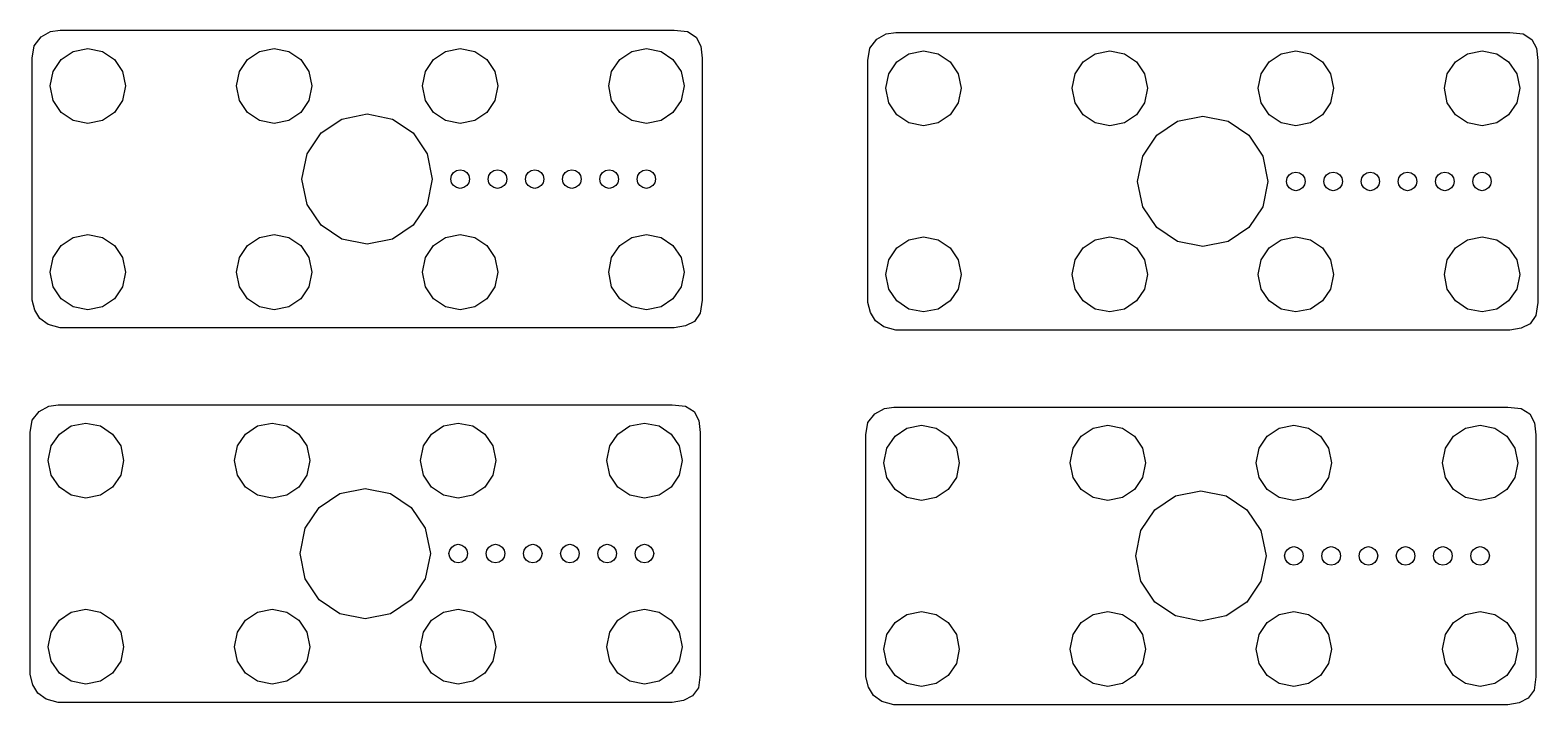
# Model space of a CAD drawing. Extents: x 0 to 450, y -1 to 305.
# Drawn here: x 2 to 83, y 254.9 to 291.1 of the extents above; entities that cross this region are included whole.
import ezdxf

# ---------------------------------------------------------------- set-up
doc = ezdxf.new("R2010")
doc.units = 0
doc.layers.add('Layer_1', color=7, linetype='CONTINUOUS')

msp = doc.modelspace()

# ---------------------------------------------------------------- linework, layer by layer
at = {"layer": 'Layer_1', "color": 7}
for points in [[(36.604761, 275.123235), (3.60476, 275.123235), (2.965625, 275.304535), (2.521591, 275.62891), (2.244141, 276.075448), (2.10476, 276.623235), (2.10476, 289.623235), (2.213799, 290.286632), (2.591421, 290.763856), (3.100713, 291.045767), (3.60476, 291.123235), (36.604761, 291.123235), (37.309659, 291.043408), (37.777344, 290.751336), (38.033737, 290.270212), (38.104761, 289.623235), (38.104761, 276.623235), (38.003254, 275.920104), (37.685918, 275.475827), (37.203002, 275.230254), (36.604761, 275.123235)], [(81.500001, 275.000017), (48.499999, 275.000017), (47.860864, 275.181317), (47.41683, 275.505692), (47.13938, 275.952229), (46.999999, 276.500017), (46.999999, 289.500016), (47.109039, 290.163414), (47.48666, 290.640637), (47.995953, 290.922549), (48.499999, 291.000016), (81.500001, 291.000016), (82.204899, 290.92019), (82.672583, 290.628118), (82.928976, 290.146994), (83.000001, 289.500016), (83.000001, 276.500017), (82.898494, 275.796886), (82.581157, 275.352609), (82.098241, 275.107036), (81.500001, 275.000017)], [(7.128511, 288.123235), (6.969475, 287.33788), (6.535768, 286.69655), (5.892496, 286.264153), (5.104761, 286.105597), (4.317026, 286.264153), (3.673753, 286.69655), (3.240047, 287.33788), (3.08101, 288.123235), (3.240047, 288.90859), (3.673753, 289.54992), (4.317026, 289.982317), (5.104761, 290.140873), (5.892496, 289.982317), (6.535768, 289.54992), (6.969475, 288.90859), (7.128511, 288.123235)], [(17.128511, 288.123235), (16.969474, 287.33788), (16.535768, 286.69655), (15.892495, 286.264153), (15.10476, 286.105597), (14.317025, 286.264153), (13.673753, 286.69655), (13.240047, 287.33788), (13.08101, 288.123235), (13.240047, 288.90859), (13.673753, 289.54992), (14.317025, 289.982317), (15.10476, 290.140873), (15.892495, 289.982317), (16.535768, 289.54992), (16.969474, 288.90859), (17.128511, 288.123235)], [(27.12851, 288.123235), (26.969474, 287.33788), (26.535768, 286.69655), (25.892495, 286.264153), (25.10476, 286.105597), (24.317025, 286.264153), (23.673753, 286.69655), (23.240046, 287.33788), (23.08101, 288.123235), (23.240046, 288.90859), (23.673753, 289.54992), (24.317025, 289.982317), (25.10476, 290.140873), (25.892495, 289.982317), (26.535768, 289.54992), (26.969474, 288.90859), (27.12851, 288.123235)], [(37.12851, 288.123235), (36.969474, 287.33788), (36.535767, 286.69655), (35.892495, 286.264153), (35.10476, 286.105597), (34.317025, 286.264153), (33.673752, 286.69655), (33.240046, 287.33788), (33.08101, 288.123235), (33.240046, 288.90859), (33.673752, 289.54992), (34.317025, 289.982317), (35.10476, 290.140873), (35.892495, 289.982317), (36.535767, 289.54992), (36.969474, 288.90859), (37.12851, 288.123235)], [(52.02375, 288.000017), (51.864714, 287.214661), (51.431008, 286.573332), (50.787735, 286.140935), (50, 285.982379), (49.212265, 286.140935), (48.568993, 286.573332), (48.135286, 287.214661), (47.97625, 288.000017), (48.135286, 288.785372), (48.568993, 289.426702), (49.212265, 289.859099), (50, 290.017654), (50.787735, 289.859099), (51.431008, 289.426702), (51.864714, 288.785372), (52.02375, 288.000017)], [(62.02375, 288.000017), (61.864714, 287.214661), (61.431007, 286.573332), (60.787735, 286.140935), (60, 285.982379), (59.212265, 286.140935), (58.568992, 286.573332), (58.135286, 287.214661), (57.97625, 288.000017), (58.135286, 288.785372), (58.568992, 289.426702), (59.212265, 289.859099), (60, 290.017654), (60.787735, 289.859099), (61.431007, 289.426702), (61.864714, 288.785372), (62.02375, 288.000017)], [(72.02375, 288.000017), (71.864714, 287.214661), (71.431007, 286.573332), (70.787735, 286.140935), (70, 285.982379), (69.212265, 286.140935), (68.568992, 286.573332), (68.135286, 287.214661), (67.976249, 288.000017), (68.135286, 288.785372), (68.568992, 289.426702), (69.212265, 289.859099), (70, 290.017654), (70.787735, 289.859099), (71.431007, 289.426702), (71.864714, 288.785372), (72.02375, 288.000017)], [(82.02375, 288.000017), (81.864713, 287.214661), (81.431007, 286.573332), (80.787734, 286.140935), (79.999999, 285.982379), (79.212265, 286.140935), (78.568992, 286.573332), (78.135285, 287.214661), (77.976249, 288.000017), (78.135285, 288.785372), (78.568992, 289.426702), (79.212264, 289.859099), (79.999999, 290.017654), (80.787734, 289.859099), (81.431007, 289.426702), (81.864713, 288.785372), (82.02375, 288.000017)], [(7.128511, 278.123235), (6.969475, 277.33788), (6.535768, 276.69655), (5.892496, 276.264153), (5.104761, 276.105597), (4.317026, 276.264153), (3.673753, 276.69655), (3.240047, 277.33788), (3.08101, 278.123235), (3.240047, 278.90859), (3.673753, 279.54992), (4.317026, 279.982317), (5.104761, 280.140873), (5.892496, 279.982317), (6.535768, 279.54992), (6.969475, 278.90859), (7.128511, 278.123235)], [(17.128511, 278.123235), (16.969474, 277.33788), (16.535768, 276.69655), (15.892495, 276.264153), (15.10476, 276.105597), (14.317025, 276.264153), (13.673753, 276.69655), (13.240047, 277.33788), (13.08101, 278.123235), (13.240047, 278.90859), (13.673753, 279.54992), (14.317026, 279.982317), (15.10476, 280.140873), (15.892495, 279.982317), (16.535768, 279.54992), (16.969474, 278.90859), (17.128511, 278.123235)], [(27.12851, 278.123235), (26.969474, 277.33788), (26.535768, 276.69655), (25.892495, 276.264153), (25.10476, 276.105597), (24.317025, 276.264153), (23.673753, 276.69655), (23.240046, 277.33788), (23.08101, 278.123235), (23.240046, 278.90859), (23.673753, 279.54992), (24.317025, 279.982317), (25.10476, 280.140873), (25.892495, 279.982317), (26.535768, 279.54992), (26.969474, 278.90859), (27.12851, 278.123235)], [(37.12851, 278.123235), (36.969474, 277.33788), (36.535767, 276.69655), (35.892495, 276.264153), (35.10476, 276.105597), (34.317025, 276.264153), (33.673752, 276.69655), (33.240046, 277.33788), (33.08101, 278.123235), (33.240046, 278.90859), (33.673752, 279.54992), (34.317025, 279.982317), (35.10476, 280.140873), (35.892495, 279.982317), (36.535767, 279.54992), (36.969474, 278.90859), (37.12851, 278.123235)], [(52.02375, 278.000017), (51.864714, 277.214662), (51.431008, 276.573332), (50.787735, 276.140935), (50, 275.982379), (49.212265, 276.140935), (48.568993, 276.573332), (48.135286, 277.214662), (47.97625, 278.000017), (48.135286, 278.785372), (48.568993, 279.426702), (49.212265, 279.859099), (50, 280.017655), (50.787735, 279.859099), (51.431008, 279.426702), (51.864714, 278.785372), (52.02375, 278.000017)], [(62.02375, 278.000017), (61.864714, 277.214662), (61.431007, 276.573332), (60.787735, 276.140935), (60, 275.982379), (59.212265, 276.140935), (58.568992, 276.573332), (58.135286, 277.214662), (57.97625, 278.000017), (58.135286, 278.785372), (58.568992, 279.426702), (59.212265, 279.859099), (60, 280.017655), (60.787735, 279.859099), (61.431007, 279.426702), (61.864714, 278.785372), (62.02375, 278.000017)], [(72.02375, 278.000017), (71.864714, 277.214662), (71.431007, 276.573332), (70.787735, 276.140935), (70, 275.982379), (69.212265, 276.140935), (68.568992, 276.573332), (68.135286, 277.214662), (67.976249, 278.000017), (68.135286, 278.785372), (68.568992, 279.426702), (69.212265, 279.859099), (70, 280.017655), (70.787735, 279.859099), (71.431007, 279.426702), (71.864714, 278.785372), (72.02375, 278.000017)], [(82.02375, 278.000017), (81.864713, 277.214662), (81.431007, 276.573332), (80.787734, 276.140935), (79.999999, 275.982379), (79.212265, 276.140935), (78.568992, 276.573332), (78.135285, 277.214662), (77.976249, 278.000017), (78.135285, 278.785372), (78.568992, 279.426702), (79.212265, 279.859099), (79.999999, 280.017655), (80.787734, 279.859099), (81.431007, 279.426702), (81.864713, 278.785372), (82.02375, 278.000017)], [(36.5, 255.000015), (3.499999, 255.000015), (2.860864, 255.181314), (2.41683, 255.505689), (2.13938, 255.952227), (1.999999, 256.500015), (1.999999, 269.500014), (2.109038, 270.163411), (2.48666, 270.640635), (2.995953, 270.922547), (3.499999, 271.000014), (36.5, 271.000014), (37.204898, 270.920187), (37.672583, 270.628116), (37.928976, 270.146992), (38, 269.500014), (38, 256.500015), (37.898493, 255.796883), (37.581157, 255.352606), (37.098241, 255.107034), (36.5, 255.000015)], [(81.39524, 254.876797), (48.395238, 254.876797), (47.756104, 255.058096), (47.312069, 255.382471), (47.034619, 255.829009), (46.895238, 256.376797), (46.895238, 269.376796), (47.004278, 270.040193), (47.381899, 270.517417), (47.891192, 270.799329), (48.395238, 270.876796), (81.39524, 270.876796), (82.100138, 270.796969), (82.567822, 270.504897), (82.824216, 270.023773), (82.89524, 269.376796), (82.89524, 256.376797), (82.793733, 255.673665), (82.476396, 255.229388), (81.99348, 254.983815), (81.39524, 254.876797)], [(7.02375, 268.000014), (6.864714, 267.214659), (6.431007, 266.573329), (5.787735, 266.140932), (5, 265.982377), (4.212265, 266.140932), (3.568992, 266.573329), (3.135286, 267.214659), (2.97625, 268.000014), (3.135286, 268.78537), (3.568992, 269.426699), (4.212265, 269.859096), (5, 270.017652), (5.787735, 269.859096), (6.431007, 269.426699), (6.864714, 268.78537), (7.02375, 268.000014)], [(17.02375, 268.000014), (16.864713, 267.214659), (16.431007, 266.573329), (15.787734, 266.140932), (15, 265.982377), (14.212265, 266.140932), (13.568992, 266.573329), (13.135286, 267.214659), (12.976249, 268.000014), (13.135286, 268.78537), (13.568992, 269.426699), (14.212265, 269.859096), (15, 270.017652), (15.787734, 269.859096), (16.431007, 269.426699), (16.864713, 268.78537), (17.02375, 268.000014)], [(27.02375, 268.000014), (26.864713, 267.214659), (26.431007, 266.573329), (25.787734, 266.140932), (24.999999, 265.982377), (24.212264, 266.140932), (23.568992, 266.573329), (23.135285, 267.214659), (22.976249, 268.000014), (23.135285, 268.78537), (23.568992, 269.426699), (24.212264, 269.859096), (24.999999, 270.017652), (25.787734, 269.859096), (26.431007, 269.426699), (26.864713, 268.78537), (27.02375, 268.000014)], [(37.023749, 268.000014), (36.864713, 267.214659), (36.431007, 266.573329), (35.787734, 266.140932), (34.999999, 265.982377), (34.212264, 266.140932), (33.568992, 266.573329), (33.135285, 267.214659), (32.976249, 268.000014), (33.135285, 268.78537), (33.568992, 269.426699), (34.212264, 269.859096), (34.999999, 270.017652), (35.787734, 269.859096), (36.431007, 269.426699), (36.864713, 268.78537), (37.023749, 268.000014)], [(51.918989, 267.876796), (51.759953, 267.091441), (51.326247, 266.450111), (50.682974, 266.017714), (49.895239, 265.859158), (49.107504, 266.017714), (48.464232, 266.450111), (48.030525, 267.091441), (47.871489, 267.876796), (48.030525, 268.662151), (48.464232, 269.303481), (49.107504, 269.735878), (49.895239, 269.894434), (50.682974, 269.735878), (51.326247, 269.303481), (51.759953, 268.662151), (51.918989, 267.876796)], [(61.918989, 267.876796), (61.759953, 267.091441), (61.326246, 266.450111), (60.682974, 266.017714), (59.895239, 265.859158), (59.107504, 266.017714), (58.464231, 266.450111), (58.030525, 267.091441), (57.871489, 267.876796), (58.030525, 268.662151), (58.464231, 269.303481), (59.107504, 269.735878), (59.895239, 269.894434), (60.682974, 269.735878), (61.326246, 269.303481), (61.759953, 268.662151), (61.918989, 267.876796)], [(71.918989, 267.876796), (71.759953, 267.091441), (71.326246, 266.450111), (70.682974, 266.017714), (69.895239, 265.859158), (69.107504, 266.017714), (68.464231, 266.450111), (68.030525, 267.091441), (67.871489, 267.876796), (68.030525, 268.662151), (68.464231, 269.303481), (69.107504, 269.735878), (69.895239, 269.894434), (70.682974, 269.735878), (71.326246, 269.303481), (71.759953, 268.662151), (71.918989, 267.876796)], [(81.918989, 267.876796), (81.759952, 267.091441), (81.326246, 266.450111), (80.682973, 266.017714), (79.895239, 265.859158), (79.107504, 266.017714), (78.464231, 266.450111), (78.030525, 267.091441), (77.871488, 267.876796), (78.030525, 268.662151), (78.464231, 269.303481), (79.107504, 269.735878), (79.895239, 269.894434), (80.682973, 269.735878), (81.326246, 269.303481), (81.759952, 268.662151), (81.918989, 267.876796)], [(7.02375, 258.000015), (6.864714, 257.214659), (6.431007, 256.57333), (5.787735, 256.140933), (5, 255.982377), (4.212265, 256.140933), (3.568992, 256.57333), (3.135286, 257.214659), (2.97625, 258.000015), (3.135286, 258.78537), (3.568992, 259.4267), (4.212265, 259.859097), (5, 260.017652), (5.787735, 259.859097), (6.431007, 259.4267), (6.864714, 258.78537), (7.02375, 258.000015)], [(17.02375, 258.000015), (16.864713, 257.214659), (16.431007, 256.57333), (15.787734, 256.140933), (15, 255.982377), (14.212265, 256.140933), (13.568992, 256.57333), (13.135286, 257.214659), (12.976249, 258.000015), (13.135286, 258.78537), (13.568992, 259.4267), (14.212265, 259.859097), (15, 260.017652), (15.787734, 259.859097), (16.431007, 259.4267), (16.864713, 258.78537), (17.02375, 258.000015)], [(27.02375, 258.000015), (26.864713, 257.214659), (26.431007, 256.57333), (25.787734, 256.140933), (24.999999, 255.982377), (24.212264, 256.140933), (23.568992, 256.57333), (23.135285, 257.214659), (22.976249, 258.000015), (23.135285, 258.78537), (23.568992, 259.4267), (24.212264, 259.859097), (24.999999, 260.017652), (25.787734, 259.859097), (26.431007, 259.4267), (26.864713, 258.78537), (27.02375, 258.000015)], [(37.023749, 258.000015), (36.864713, 257.214659), (36.431007, 256.57333), (35.787734, 256.140933), (34.999999, 255.982377), (34.212264, 256.140933), (33.568992, 256.57333), (33.135285, 257.214659), (32.976249, 258.000015), (33.135285, 258.78537), (33.568992, 259.4267), (34.212264, 259.859097), (34.999999, 260.017652), (35.787734, 259.859097), (36.431007, 259.4267), (36.864713, 258.78537), (37.023749, 258.000015)], [(51.918989, 257.876796), (51.759953, 257.091441), (51.326247, 256.450111), (50.682974, 256.017714), (49.895239, 255.859159), (49.107504, 256.017714), (48.464232, 256.450111), (48.030525, 257.091441), (47.871489, 257.876796), (48.030525, 258.662152), (48.464232, 259.303481), (49.107504, 259.735878), (49.895239, 259.894434), (50.682974, 259.735878), (51.326247, 259.303481), (51.759953, 258.662152), (51.918989, 257.876796)], [(61.918989, 257.876796), (61.759953, 257.091441), (61.326246, 256.450111), (60.682974, 256.017714), (59.895239, 255.859159), (59.107504, 256.017714), (58.464231, 256.450111), (58.030525, 257.091441), (57.871489, 257.876796), (58.030525, 258.662152), (58.464231, 259.303481), (59.107504, 259.735878), (59.895239, 259.894434), (60.682974, 259.735878), (61.326246, 259.303481), (61.759953, 258.662152), (61.918989, 257.876796)], [(71.918989, 257.876796), (71.759953, 257.091441), (71.326246, 256.450111), (70.682974, 256.017714), (69.895239, 255.859159), (69.107504, 256.017714), (68.464231, 256.450111), (68.030525, 257.091441), (67.871489, 257.876796), (68.030525, 258.662152), (68.464231, 259.303481), (69.107504, 259.735878), (69.895239, 259.894434), (70.682974, 259.735878), (71.326246, 259.303481), (71.759953, 258.662152), (71.918989, 257.876796)], [(81.918989, 257.876796), (81.759952, 257.091441), (81.326246, 256.450111), (80.682973, 256.017714), (79.895239, 255.859159), (79.107504, 256.017714), (78.464231, 256.450111), (78.030525, 257.091441), (77.871488, 257.876796), (78.030525, 258.662152), (78.464231, 259.303481), (79.107504, 259.735878), (79.895239, 259.894434), (80.682973, 259.735878), (81.326246, 259.303481), (81.759952, 258.662152), (81.918989, 257.876796)]]:
    msp.add_lwpolyline(points, dxfattribs=at)
at = {"layer": 'Layer_1', "color": 1}
for points in [[(23.604759, 283.123235), (23.329712, 281.760876), (22.579633, 280.64836), (21.467117, 279.898281), (20.10476, 279.623234), (18.742401, 279.898281), (17.629885, 280.64836), (16.879806, 281.760876), (16.604759, 283.123235), (16.879806, 284.485592), (17.629885, 285.598108), (18.742401, 286.348187), (20.10476, 286.623234), (21.467117, 286.348187), (22.579633, 285.598108), (23.329712, 284.485592), (23.604759, 283.123235)], [(68.499998, 283.000017), (68.224951, 281.637658), (67.474873, 280.525142), (66.362356, 279.775063), (64.999999, 279.500016), (63.63764, 279.775063), (62.525124, 280.525142), (61.775045, 281.637658), (61.499998, 283.000017), (61.775045, 284.362374), (62.525124, 285.47489), (63.63764, 286.224969), (64.999999, 286.500016), (66.362356, 286.224969), (67.474873, 285.47489), (68.224951, 284.362374), (68.499998, 283.000017)], [(25.604759, 283.123237), (25.565466, 282.928614), (25.458312, 282.769683), (25.299381, 282.662529), (25.104759, 282.623237), (24.910136, 282.662529), (24.751205, 282.769683), (24.644051, 282.928614), (24.604759, 283.123237), (24.644051, 283.317859), (24.751205, 283.47679), (24.910136, 283.583944), (25.104759, 283.623237), (25.299381, 283.583944), (25.458312, 283.47679), (25.565466, 283.317859), (25.604759, 283.123237)], [(27.60476, 283.123237), (27.565468, 282.928614), (27.458314, 282.769683), (27.299383, 282.662529), (27.104761, 282.623237), (26.910138, 282.662529), (26.751207, 282.769683), (26.644053, 282.928614), (26.60476, 283.123237), (26.644053, 283.317859), (26.751207, 283.47679), (26.910138, 283.583944), (27.104761, 283.623237), (27.299383, 283.583944), (27.458314, 283.47679), (27.565468, 283.317859), (27.60476, 283.123237)], [(29.604759, 283.123237), (29.565467, 282.928614), (29.458313, 282.769683), (29.299382, 282.662529), (29.104759, 282.623237), (28.910137, 282.662529), (28.751206, 282.769683), (28.644052, 282.928614), (28.604759, 283.123237), (28.644052, 283.317859), (28.751206, 283.47679), (28.910137, 283.583944), (29.104759, 283.623237), (29.299382, 283.583944), (29.458313, 283.47679), (29.565467, 283.317859), (29.604759, 283.123237)], [(31.604761, 283.123237), (31.565468, 282.928614), (31.458314, 282.769683), (31.299383, 282.662529), (31.104761, 282.623237), (30.910138, 282.662529), (30.751207, 282.769683), (30.644053, 282.928614), (30.604761, 283.123237), (30.644053, 283.317859), (30.751207, 283.47679), (30.910138, 283.583944), (31.104761, 283.623237), (31.299383, 283.583944), (31.458314, 283.47679), (31.565468, 283.317859), (31.604761, 283.123237)], [(33.60476, 283.123237), (33.565467, 282.928614), (33.458313, 282.769683), (33.299382, 282.662529), (33.10476, 282.623237), (32.910137, 282.662529), (32.751206, 282.769683), (32.644052, 282.928614), (32.60476, 283.123237), (32.644052, 283.317859), (32.751206, 283.47679), (32.910137, 283.583944), (33.10476, 283.623237), (33.299382, 283.583944), (33.458313, 283.47679), (33.565467, 283.317859), (33.60476, 283.123237)], [(35.604761, 283.123237), (35.565469, 282.928614), (35.458315, 282.769683), (35.299384, 282.662529), (35.104761, 282.623237), (34.910139, 282.662529), (34.751208, 282.769683), (34.644054, 282.928614), (34.604761, 283.123237), (34.644054, 283.317859), (34.751208, 283.47679), (34.910139, 283.583944), (35.104761, 283.623237), (35.299384, 283.583944), (35.458315, 283.47679), (35.565469, 283.317859), (35.604761, 283.123237)], [(70.499998, 283.000019), (70.460706, 282.805396), (70.353552, 282.646465), (70.194621, 282.539311), (69.999998, 282.500019), (69.805376, 282.539311), (69.646445, 282.646465), (69.539291, 282.805396), (69.499998, 283.000019), (69.539291, 283.194641), (69.646445, 283.353572), (69.805376, 283.460726), (69.999998, 283.500019), (70.194621, 283.460726), (70.353552, 283.353572), (70.460706, 283.194641), (70.499998, 283.000019)], [(72.5, 283.000019), (72.460707, 282.805396), (72.353553, 282.646465), (72.194622, 282.539311), (72, 282.500019), (71.805377, 282.539311), (71.646446, 282.646465), (71.539292, 282.805396), (71.5, 283.000019), (71.539292, 283.194641), (71.646446, 283.353572), (71.805377, 283.460726), (72, 283.500019), (72.194622, 283.460726), (72.353553, 283.353572), (72.460707, 283.194641), (72.5, 283.000019)], [(74.499999, 283.000019), (74.460706, 282.805396), (74.353552, 282.646465), (74.194621, 282.539311), (73.999999, 282.500019), (73.805376, 282.539311), (73.646445, 282.646465), (73.539291, 282.805396), (73.499999, 283.000019), (73.539291, 283.194641), (73.646445, 283.353572), (73.805376, 283.460726), (73.999999, 283.500019), (74.194621, 283.460726), (74.353552, 283.353572), (74.460706, 283.194641), (74.499999, 283.000019)], [(76.5, 283.000019), (76.460708, 282.805396), (76.353554, 282.646465), (76.194623, 282.539311), (76, 282.500019), (75.805378, 282.539311), (75.646447, 282.646465), (75.539293, 282.805396), (75.5, 283.000019), (75.539293, 283.194641), (75.646447, 283.353572), (75.805378, 283.460726), (76, 283.500019), (76.194623, 283.460726), (76.353554, 283.353572), (76.460708, 283.194641), (76.5, 283.000019)], [(78.499999, 283.000019), (78.460707, 282.805396), (78.353553, 282.646465), (78.194622, 282.539311), (77.999999, 282.500019), (77.805377, 282.539311), (77.646446, 282.646465), (77.539291, 282.805396), (77.499999, 283.000019), (77.539291, 283.194641), (77.646446, 283.353572), (77.805377, 283.460726), (77.999999, 283.500019), (78.194622, 283.460726), (78.353553, 283.353572), (78.460707, 283.194641), (78.499999, 283.000019)], [(80.500001, 283.000019), (80.460708, 282.805396), (80.353554, 282.646465), (80.194623, 282.539311), (80.000001, 282.500019), (79.805378, 282.539311), (79.646447, 282.646465), (79.539293, 282.805396), (79.500001, 283.000019), (79.539293, 283.194641), (79.646447, 283.353572), (79.805378, 283.460726), (80.000001, 283.500019), (80.194623, 283.460726), (80.353554, 283.353572), (80.460708, 283.194641), (80.500001, 283.000019)], [(23.499998, 263.000015), (23.224951, 261.637656), (22.474872, 260.525139), (21.362356, 259.77506), (19.999999, 259.500014), (18.63764, 259.77506), (17.525124, 260.525139), (16.775045, 261.637656), (16.499998, 263.000015), (16.775045, 264.362371), (17.525124, 265.474888), (18.63764, 266.224967), (19.999999, 266.500013), (21.362356, 266.224967), (22.474872, 265.474888), (23.224951, 264.362371), (23.499998, 263.000015)], [(68.395237, 262.876796), (68.120191, 261.514437), (67.370112, 260.401921), (66.257595, 259.651842), (64.895238, 259.376795), (63.532879, 259.651842), (62.420363, 260.401921), (61.670284, 261.514437), (61.395238, 262.876796), (61.670284, 264.239153), (62.420363, 265.35167), (63.532879, 266.101749), (64.895238, 266.376795), (66.257595, 266.101749), (67.370112, 265.35167), (68.120191, 264.239153), (68.395237, 262.876796)], [(25.499998, 263.000016), (25.460705, 262.805394), (25.353551, 262.646463), (25.19462, 262.539309), (24.999998, 262.500016), (24.805375, 262.539309), (24.646444, 262.646463), (24.53929, 262.805394), (24.499998, 263.000016), (24.53929, 263.194639), (24.646444, 263.35357), (24.805375, 263.460724), (24.999998, 263.500016), (25.19462, 263.460724), (25.353551, 263.35357), (25.460705, 263.194639), (25.499998, 263.000016)], [(27.499999, 263.000016), (27.460707, 262.805394), (27.353553, 262.646463), (27.194622, 262.539309), (27, 262.500016), (26.805377, 262.539309), (26.646446, 262.646463), (26.539292, 262.805394), (26.499999, 263.000016), (26.539292, 263.194639), (26.646446, 263.35357), (26.805377, 263.460724), (27, 263.500016), (27.194622, 263.460724), (27.353553, 263.35357), (27.460707, 263.194639), (27.499999, 263.000016)], [(29.499998, 263.000016), (29.460706, 262.805394), (29.353552, 262.646463), (29.194621, 262.539309), (28.999998, 262.500016), (28.805376, 262.539309), (28.646445, 262.646463), (28.539291, 262.805394), (28.499998, 263.000016), (28.539291, 263.194639), (28.646445, 263.35357), (28.805376, 263.460724), (28.999998, 263.500016), (29.194621, 263.460724), (29.353552, 263.35357), (29.460706, 263.194639), (29.499998, 263.000016)], [(31.5, 263.000016), (31.460708, 262.805394), (31.353553, 262.646463), (31.194623, 262.539309), (31, 262.500016), (30.805377, 262.539309), (30.646446, 262.646463), (30.539292, 262.805394), (30.5, 263.000016), (30.539292, 263.194639), (30.646446, 263.35357), (30.805377, 263.460724), (31, 263.500016), (31.194623, 263.460724), (31.353553, 263.35357), (31.460708, 263.194639), (31.5, 263.000016)], [(33.499999, 263.000016), (33.460706, 262.805394), (33.353552, 262.646463), (33.194621, 262.539309), (32.999999, 262.500016), (32.805376, 262.539309), (32.646445, 262.646463), (32.539291, 262.805394), (32.499999, 263.000016), (32.539291, 263.194639), (32.646445, 263.35357), (32.805376, 263.460724), (32.999999, 263.500016), (33.194621, 263.460724), (33.353552, 263.35357), (33.460706, 263.194639), (33.499999, 263.000016)], [(35.5, 263.000016), (35.460708, 262.805394), (35.353554, 262.646463), (35.194623, 262.539309), (35.000001, 262.500016), (34.805378, 262.539309), (34.646447, 262.646463), (34.539293, 262.805394), (34.5, 263.000016), (34.539293, 263.194639), (34.646447, 263.35357), (34.805378, 263.460724), (35.000001, 263.500016), (35.194623, 263.460724), (35.353554, 263.35357), (35.460708, 263.194639), (35.5, 263.000016)], [(70.395237, 262.876798), (70.355945, 262.682176), (70.248791, 262.523245), (70.08986, 262.41609), (69.895237, 262.376798), (69.700615, 262.41609), (69.541684, 262.523245), (69.43453, 262.682176), (69.395237, 262.876798), (69.43453, 263.071421), (69.541684, 263.230352), (69.700615, 263.337506), (69.895237, 263.376798), (70.08986, 263.337506), (70.248791, 263.230352), (70.355945, 263.071421), (70.395237, 262.876798)], [(72.395239, 262.876798), (72.355947, 262.682176), (72.248792, 262.523245), (72.089861, 262.41609), (71.895239, 262.376798), (71.700616, 262.41609), (71.541685, 262.523245), (71.434531, 262.682176), (71.395239, 262.876798), (71.434531, 263.071421), (71.541685, 263.230352), (71.700616, 263.337506), (71.895239, 263.376798), (72.089861, 263.337506), (72.248792, 263.230352), (72.355947, 263.071421), (72.395239, 262.876798)], [(74.395238, 262.876798), (74.355945, 262.682176), (74.248791, 262.523245), (74.08986, 262.41609), (73.895238, 262.376798), (73.700615, 262.41609), (73.541684, 262.523245), (73.43453, 262.682176), (73.395238, 262.876798), (73.43453, 263.071421), (73.541684, 263.230352), (73.700615, 263.337506), (73.895238, 263.376798), (74.08986, 263.337506), (74.248791, 263.230352), (74.355945, 263.071421), (74.395238, 262.876798)], [(76.395239, 262.876798), (76.355947, 262.682176), (76.248793, 262.523245), (76.089862, 262.41609), (75.89524, 262.376798), (75.700617, 262.41609), (75.541686, 262.523245), (75.434532, 262.682176), (75.395239, 262.876798), (75.434532, 263.071421), (75.541686, 263.230352), (75.700617, 263.337506), (75.89524, 263.376798), (76.089862, 263.337506), (76.248793, 263.230352), (76.355947, 263.071421), (76.395239, 262.876798)], [(78.395238, 262.876798), (78.355946, 262.682176), (78.248792, 262.523245), (78.089861, 262.41609), (77.895238, 262.376798), (77.700616, 262.41609), (77.541685, 262.523245), (77.434531, 262.682176), (77.395238, 262.876798), (77.434531, 263.071421), (77.541685, 263.230352), (77.700616, 263.337506), (77.895238, 263.376798), (78.089861, 263.337506), (78.248792, 263.230352), (78.355946, 263.071421), (78.395238, 262.876798)], [(80.39524, 262.876798), (80.355947, 262.682176), (80.248793, 262.523245), (80.089862, 262.41609), (79.89524, 262.376798), (79.700617, 262.41609), (79.541686, 262.523245), (79.434532, 262.682176), (79.39524, 262.876798), (79.434532, 263.071421), (79.541686, 263.230352), (79.700617, 263.337506), (79.89524, 263.376798), (80.089862, 263.337506), (80.248793, 263.230352), (80.355947, 263.071421), (80.39524, 262.876798)]]:
    msp.add_lwpolyline(points, dxfattribs=at)

doc.saveas('drawing.dxf')
